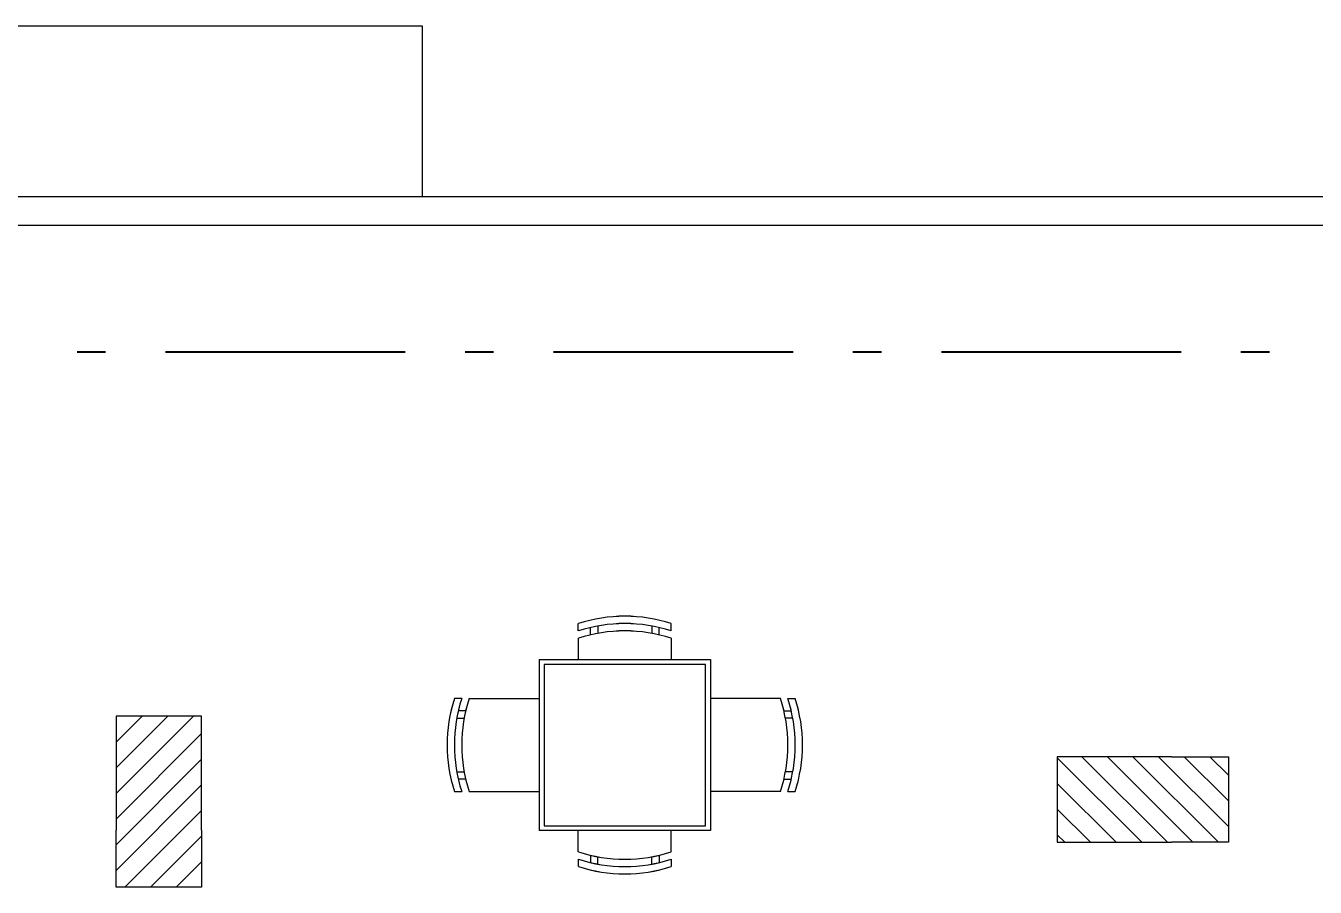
# Model space of a CAD drawing. Header units: millimetres. Extents: x 114 to 1075, y 58 to 426.
# Drawn here: x 548.685 to 553.206, y 204.55 to 207.57 of the extents above; entities that cross this region are included whole.
import ezdxf

# ---------------------------------------------------------------- set-up
doc = ezdxf.new("R2010")
doc.units = ezdxf.units.MM
doc.linetypes.add('ACAD_ISO10W100', pattern=[18, 12, -3, 0, -3])
for name, color, linetype in [('arredii', 80, 'Continuous'), ('infissi', 7, 'Continuous'), ('mura', 7, 'Continuous'), ('pilastri', 1, 'Continuous'), ('quote', 4, 'Continuous')]:
    doc.layers.add(name, color=color, linetype=linetype)

# ---------------------------------------------------------------- blocks, each defined once
blk = doc.blocks.new('pilastro 2')
at = {"layer": 'pilastri'}
h = blk.add_hatch(dxfattribs=at)
h.set_pattern_fill('ANSI31', color=256, scale=0.02)
h.paths.add_polyline_path([(14.5809, -0.5588), (14.5809, -0.3588), (14.2809, -0.3588), (14.2809, -0.5588), (14.2809, -0.9588), (14.5809, -0.9588)])
for p, q in [((14.2809, -0.5588), (14.2809, -0.3588)), ((14.2809, -0.3588), (14.5809, -0.3588)), ((14.5809, -0.3588), (14.5809, -0.5588)), ((14.2809, -0.5588), (14.2809, -0.9588)), ((14.5809, -0.9588), (14.5809, -0.5588)), ((14.2809, -0.9588), (14.5809, -0.9588))]:
    blk.add_line(p, q, dxfattribs=at)

msp = doc.modelspace()

# ---------------------------------------------------------------- linework, layer by layer
at = {"layer": 'arredii'}
for p, q in [((548.5745, 207.5699), (550.0745, 207.5699)), ((550.0745, 207.5699), (550.0745, 206.9699)), ((550.6224, 205.4486), (550.6224, 205.4743)), ((550.6224, 205.4486), (550.6224, 205.4743)), ((550.6224, 205.4484), (550.6224, 205.4741)), ((550.6653, 205.4348), (550.6653, 205.4605)), ((550.6653, 205.4348), (550.6653, 205.4605)), ((550.6653, 205.4346), (550.6653, 205.4603)), ((550.691, 205.4658), (550.691, 205.4401)), ((550.691, 205.4658), (550.691, 205.4401)), ((550.691, 205.4657), (550.691, 205.4399)), ((550.8796, 205.4658), (550.8796, 205.4401)), ((550.8796, 205.4658), (550.8796, 205.4401)), ((550.8796, 205.4657), (550.8796, 205.4399)), ((550.9053, 205.4348), (550.9053, 205.4605)), ((550.9053, 205.4348), (550.9053, 205.4605)), ((550.9053, 205.4346), (550.9053, 205.4603)), ((550.9481, 205.4486), (550.9481, 205.4743)), ((550.9481, 205.4486), (550.9481, 205.4743)), ((550.9481, 205.4484), (550.9481, 205.4741)), ((550.6224, 205.4228), (550.6224, 205.3484)), ((550.6224, 205.4228), (550.6224, 205.3484)), ((550.6224, 205.4227), (550.6224, 205.3483)), ((550.9481, 205.4228), (550.9481, 205.3484)), ((550.9481, 205.4228), (550.9481, 205.3484)), ((550.9481, 205.4227), (550.9481, 205.3483)), ((550.4853, 205.3484), (550.4853, 204.7484)), ((550.4853, 205.3484), (551.0853, 205.3484)), ((550.4853, 205.3483), (550.4853, 204.7483)), ((550.4853, 205.3483), (551.0853, 205.3483)), ((550.4853, 205.3483), (550.4853, 204.7483)), ((550.4853, 205.3483), (551.0853, 205.3483)), ((550.5024, 205.3313), (550.5024, 204.7655)), ((551.0681, 205.3313), (550.5024, 205.3313)), ((550.5024, 205.3311), (550.5024, 204.7654)), ((551.0681, 205.3311), (550.5024, 205.3311)), ((550.5024, 205.3311), (550.5024, 204.7654)), ((551.0681, 205.3311), (550.5024, 205.3311)), ((551.0681, 204.7655), (551.0681, 205.3313)), ((551.0681, 204.7654), (551.0681, 205.3311)), ((551.0681, 204.7654), (551.0681, 205.3311)), ((551.0853, 205.3484), (551.0853, 204.7484)), ((551.0853, 205.3483), (551.0853, 204.7483)), ((551.0853, 205.3483), (551.0853, 204.7483)), ((550.2394, 205.2113), (550.4853, 205.2113)), ((550.2394, 205.2111), (550.4853, 205.2111)), ((550.2394, 205.2111), (550.4853, 205.2111)), ((551.3311, 205.2113), (551.0853, 205.2113)), ((551.3311, 205.2111), (551.0853, 205.2111)), ((551.3311, 205.2111), (551.0853, 205.2111)), ((551.3569, 205.2113), (551.3826, 205.2113)), ((551.3569, 205.2111), (551.3826, 205.2111)), ((551.3569, 205.2111), (551.3826, 205.2111)), ((550.1964, 205.1427), (550.2222, 205.1427)), ((550.1964, 205.1425), (550.2222, 205.1425)), ((550.1964, 205.1425), (550.2222, 205.1425)), ((550.2275, 205.1684), (550.2018, 205.1684)), ((550.2275, 205.1683), (550.2018, 205.1683)), ((550.2275, 205.1683), (550.2018, 205.1683)), ((551.343, 205.1684), (551.3688, 205.1684)), ((551.343, 205.1683), (551.3688, 205.1683)), ((551.343, 205.1683), (551.3688, 205.1683)), ((551.3741, 205.1427), (551.3484, 205.1427)), ((551.3741, 205.1425), (551.3484, 205.1425)), ((551.3741, 205.1425), (551.3484, 205.1425)), ((550.1964, 204.9541), (550.2222, 204.9541)), ((550.1964, 204.954), (550.2222, 204.954)), ((550.1964, 204.954), (550.2222, 204.954)), ((551.3741, 204.9541), (551.3484, 204.9541)), ((551.3741, 204.954), (551.3484, 204.954)), ((551.3741, 204.954), (551.3484, 204.954)), ((550.2275, 204.9284), (550.2018, 204.9284)), ((550.2275, 204.9283), (550.2018, 204.9283)), ((550.2275, 204.9283), (550.2018, 204.9283)), ((551.343, 204.9284), (551.3688, 204.9284)), ((551.343, 204.9283), (551.3688, 204.9283)), ((551.343, 204.9283), (551.3688, 204.9283)), ((550.188, 204.8855), (550.2137, 204.8855)), ((550.188, 204.8854), (550.2137, 204.8854)), ((550.188, 204.8854), (550.2137, 204.8854)), ((550.2394, 204.8855), (550.4853, 204.8855)), ((550.2394, 204.8854), (550.4853, 204.8854)), ((550.2394, 204.8854), (550.4853, 204.8854)), ((551.3311, 204.8855), (551.0853, 204.8855)), ((551.3311, 204.8854), (551.0853, 204.8854)), ((551.3311, 204.8854), (551.0853, 204.8854)), ((551.3569, 204.8855), (551.3826, 204.8855)), ((551.3569, 204.8854), (551.3826, 204.8854)), ((551.3569, 204.8854), (551.3826, 204.8854)), ((551.0853, 204.7484), (550.4853, 204.7484)), ((551.0853, 204.7483), (550.4853, 204.7483)), ((551.0853, 204.7483), (550.4853, 204.7483)), ((550.5024, 204.7655), (551.0681, 204.7655)), ((550.5024, 204.7654), (551.0681, 204.7654)), ((550.5024, 204.7654), (551.0681, 204.7654)), ((550.6224, 204.674), (550.6224, 204.7484)), ((550.6224, 204.6738), (550.6224, 204.7483)), ((550.6224, 204.6738), (550.6224, 204.7483)), ((550.9481, 204.674), (550.9481, 204.7484)), ((550.9481, 204.6738), (550.9481, 204.7483)), ((550.9481, 204.6738), (550.9481, 204.7483)), ((550.6224, 204.6482), (550.6224, 204.6225)), ((550.6224, 204.6481), (550.6224, 204.6224)), ((550.6224, 204.6481), (550.6224, 204.6224)), ((550.6653, 204.662), (550.6653, 204.6363)), ((550.6653, 204.6619), (550.6653, 204.6362)), ((550.6653, 204.6619), (550.6653, 204.6362)), ((550.691, 204.631), (550.691, 204.6567)), ((550.691, 204.6309), (550.691, 204.6566)), ((550.691, 204.6309), (550.691, 204.6566)), ((550.8796, 204.631), (550.8796, 204.6567)), ((550.8796, 204.6309), (550.8796, 204.6566)), ((550.8796, 204.6309), (550.8796, 204.6566)), ((550.9053, 204.662), (550.9053, 204.6363)), ((550.9053, 204.6619), (550.9053, 204.6362)), ((550.9053, 204.6619), (550.9053, 204.6362)), ((550.9481, 204.6482), (550.9481, 204.6225)), ((550.9481, 204.6481), (550.9481, 204.6224)), ((550.9481, 204.6481), (550.9481, 204.6224))]:
    msp.add_line(p, q, dxfattribs=at)
for centre, start, end in [((550.7853, 204.9714), 72.0547, 107.9453), ((550.7853, 204.9714), 72.0547, 107.9453), ((550.7853, 204.9713), 72.0547, 107.9453), ((550.7853, 204.9457), 72.0547, 107.9453), ((550.7853, 204.9457), 72.0547, 107.9453), ((550.7853, 204.9456), 72.0547, 107.9453), ((550.7853, 204.92), 72.0547, 107.9453), ((550.7853, 204.92), 72.0547, 107.9453), ((550.7853, 204.9198), 72.0547, 107.9453), ((550.6908, 205.0484), 162.0547, 197.9453), ((550.6908, 205.0483), 162.0547, 197.9453), ((550.6908, 205.0483), 162.0547, 197.9453), ((550.7165, 205.0484), 162.0547, 197.9453), ((550.7165, 205.0483), 162.0547, 197.9453), ((550.7165, 205.0483), 162.0547, 197.9453), ((550.7423, 205.0484), 162.0547, 197.9453), ((550.7423, 205.0483), 162.0547, 197.9453), ((550.7423, 205.0483), 162.0547, 197.9453), ((550.8283, 205.0484), 342.0547, 17.9453), ((550.8283, 205.0483), 342.0547, 17.9453), ((550.8283, 205.0483), 342.0547, 17.9453), ((550.854, 205.0484), 342.0547, 17.9453), ((550.854, 205.0483), 342.0547, 17.9453), ((550.854, 205.0483), 342.0547, 17.9453), ((550.8797, 205.0484), 342.0547, 17.9453), ((550.8797, 205.0483), 342.0547, 17.9453), ((550.8797, 205.0483), 342.0547, 17.9453), ((550.7853, 205.1768), 252.0547, 287.9453), ((550.7853, 205.1767), 252.0547, 287.9453), ((550.7853, 205.1767), 252.0547, 287.9453), ((550.7853, 205.1511), 252.0547, 287.9453), ((550.7853, 205.151), 252.0547, 287.9453), ((550.7853, 205.151), 252.0547, 287.9453), ((550.7853, 205.1254), 252.0547, 287.9453), ((550.7853, 205.1252), 252.0547, 287.9453), ((550.7853, 205.1252), 252.0547, 287.9453)]:
    msp.add_arc(centre, 0.5286, start, end, dxfattribs=at)
at = {"layer": 'infissi', "color": 6, "linetype": 'ACAD_ISO10W100', "lineweight": 40, "ltscale": 0.07}
msp.add_line((528.7753, 206.4263), (581.053, 206.4263), dxfattribs=at)
at = {"layer": 'mura'}
for p, q in [((553.3361, 206.9699), (547.6979, 206.9699)), ((553.3361, 206.8699), (547.6979, 206.8699))]:
    msp.add_line(p, q, dxfattribs=at)
at = {"layer": 'quote', "color": 3}
msp.add_line((550.2137, 205.2113), (550.188, 205.2111), dxfattribs=at)

# ---------------------------------------------------------------- block references
at = {"layer": 'pilastri'}
for p, rotation in [((563.5826, 204.1912), 180), ((553.2604, 219.2885), 270)]:
    msp.add_blockref('pilastro 2', p, dxfattribs=dict(at, rotation=rotation))

doc.saveas('drawing.dxf')
